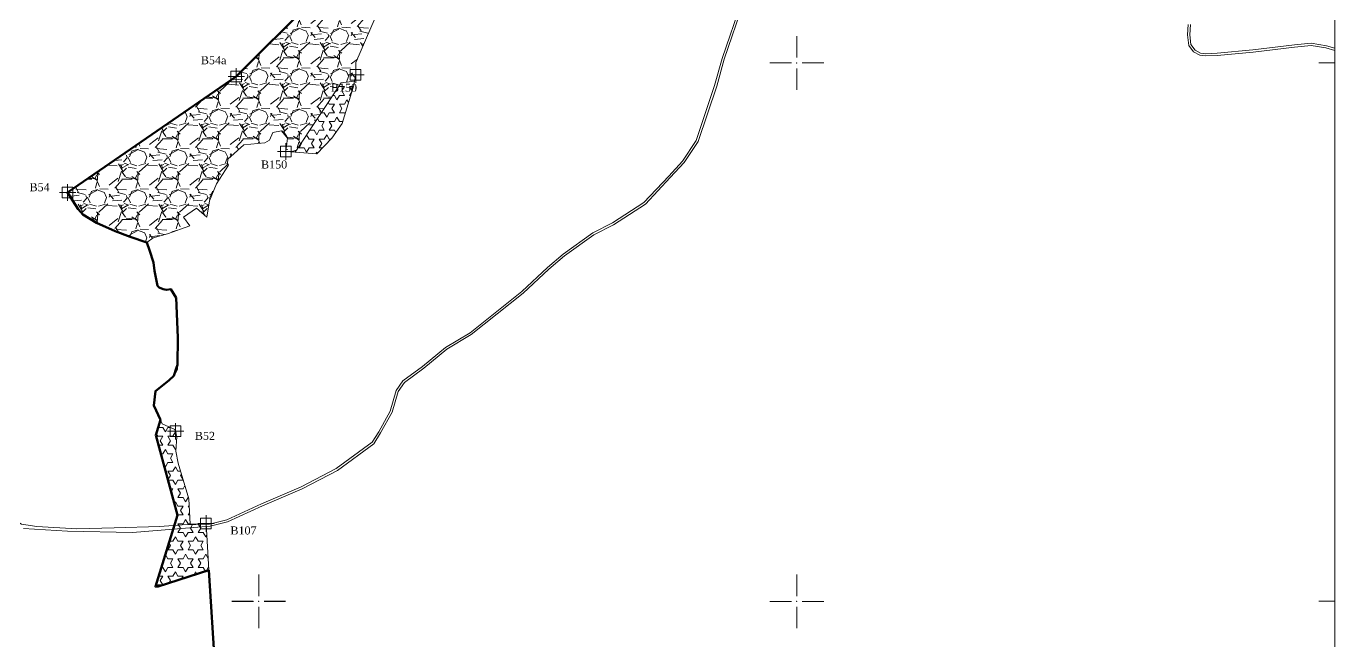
# Model space of a CAD drawing. Header units: inches. Extents: x 110400 to 131000, y 1079400 to 1096600.
# Drawn here: x 122136 to 127000, y 1085853 to 1088136 of the extents above; entities that cross this region are included whole.
import ezdxf

# ---------------------------------------------------------------- set-up
doc = ezdxf.new("R2010")
doc.units = ezdxf.units.IN
doc.header["$MEASUREMENT"] = 0
for name, color, linetype in [('020100', 7, 'Continuous'), ('040400', 20, 'Continuous'), ('110100', 7, 'Continuous'), ('hatch di HL n diluar hgu', 7, 'Continuous'), ('Hatch HL', 7, 'Continuous'), ('NEW NO PATHOK', 7, 'Continuous'), ('TEXT', 7, 'Continuous')]:
    doc.layers.add(name, color=color, linetype=linetype)
doc.styles.add('Times New Roman', font='times.ttf')

# ---------------------------------------------------------------- blocks, each defined once
blk = doc.blocks.new('dawwfaa')
at = {"layer": 'hatch di HL n diluar hgu', "lineweight": 13}
h = blk.add_hatch(dxfattribs=at)
h.set_pattern_fill('GRAVEL', color=5, scale=150, style=0)
h.set_pattern_definition([(228.0128, (108, 150), (-1199.99973482, -1350.00020124), [20.1804, -1997.8632]), (184.9697, (94.5, 135), (1800.000157728, 149.99869605), [34.6302, -3428.38875]), (132.5104, (60, 132), (1499.99860775, -1650.00130108), [24.4182, -2417.4048]), (267.2737, (1.5, 94.5), (149.99940266, 3000.000044246), [31.5357, -3122.0337]), (292.8337, (0, 63), (-750.001485816, 1799.999461767), [30.92325, -3061.40595]), (357.2737, (12, 34.5), (-3000.000044246, 149.99940266), [31.5357, -3122.0337]), (37.6942, (43.5, 33), (-1950.001101843, -1499.998560774), [41.70435, -4128.72735]), (72.2553, (76.5, 58.5), (1050.001614406, 3299.999434686), [39.3732, -3897.94815]), (121.4296, (88.5, 96), (-1200.001235126, 1949.999255474), [31.6425, -3132.61095]), (175.2364, (72, 123), (1650.00014195, -149.9987299), [36.1248, -1770.11445]), (222.3974, (36, 126), (-1800.00110266, -1649.998812302), [46.7172, -4625.00625]), (138.8141, (150, 93), (-1050.00044202, 899.999597), [15.94515, -1578.5766]), (171.4692, (138, 103.5), (1949.99974272, -300.001186506), [30.33555, -3003.22665]), (225, (108, 108), (-2e-14, -150.000046), [21.21315, -190.9188]), (203.1986, (97.5, 126), (749.9999596, 300.0001988), [11.4237, -1130.94225]), (291.8014, (87, 121.5), (-149.9999866, 450.00004095), [16.15545, -791.6193]), (30.9638, (93, 106.5), (449.99970334, 300.00037253), [26.23935, -848.40345]), (161.5651, (115.5, 120), (300.0000652, -149.9997605), [18.97365, -455.36805]), (16.3895, (0, 121.5), (1500.00032976, 449.99890647), [26.58, -2631.42675]), (70.3462, (25.5, 129), (-599.99928711, -1650.00032034), [22.29915, -2207.6112]), (293.1986, (115.5, 150), (-300.0001988, 749.9999596), [22.84725, -1119.5187]), (343.6105, (124.5, 129), (-1500.00032976, 449.99890647), [26.58, -2631.42675]), (339.444, (0, 28.5), (-750.00027668, 299.99939946), [25.632, -1255.9686]), (294.7751, (24, 19.5), (-749.99882839, 1650.00051328), [21.4767, -2126.19645]), (66.8014, (117, 0), (300.0001988, 749.9999596), [22.84725, -1119.5187]), (17.354, (126, 21), (-1950.000302865, -599.99917534), [25.14465, -2489.3136]), (69.444, (43.5, 0), (-299.99939946, -750.00027668), [12.816, -1268.7846]), (101.3099, (108, 0), (-149.9996448, 600.0001128), [7.6485, -757.20435]), (165.9638, (106.5, 7.5), (450.0000819, -149.9997086), [30.92325, -587.5425]), (186.009, (76.5, 15), (1499.999962636, 149.99989762), [28.6575, -2837.08845]), (303.6901, (93, 93), (-150.0002002, 299.9999337), [21.6333, -519.19935]), (353.1572, (105, 75), (2549.999904822, -300.00119969), [37.7691, -3739.13445]), (60.9454, (142.5, 70.5), (-600.00000408, -1050.00005769), [15.4434, -1528.9011]), (90, (150, 84), (-150, 150), [9, -141]), (120.2564, (73.5, 19.5), (599.99923302, -1050.00036838), [20.8386, -2063.028]), (48.0128, (63, 37.5), (1199.99973482, 1350.00020124), [40.3608, -1977.6828]), (0, (90, 67.5), (150, 150), [39, -111]), (325.3048, (129, 67.5), (-1499.99913885, 1050.00129144), [23.7171, -2347.9911]), (254.0546, (148.5, 54), (-149.9999834, -600.000019), [21.8403, -1070.1762]), (207.646, (142.5, 33), (-2849.999371077, -1500.001156975), [35.55975, -3520.4211]), (175.4261, (111, 16.5), (-1950.000083747, 149.999220174), [37.61985, -3724.3611])])
h.paths.add_polyline_path([(122945.4, 1087695.9), (123023, 1087703.6), (123040.7, 1087713.4), (123052.6, 1087741.9), (123084.5, 1087748), (123107.1, 1087720), (123101.1, 1087671.2), (123135.5, 1087668.6), (123306.2, 1087926.5), (123356.4, 1087932.7), (123360.8, 1087956.3), (123361.1, 1088001), (123432.4, 1088167.4), (123450.8, 1088236.9), (123400.6, 1088246.1), (123400.6, 1088269.6), (123393.1, 1088299.1), (123405.5, 1088339.9), (123408.5, 1088380.4), (123403.7, 1088418), (123197.4, 1088229.1), (122916.8, 1087949.6), (122289.9, 1087518.3), (122328.5, 1087457), (122346.6, 1087436.3), (122396.6, 1087406.5), (122466.9, 1087375.1), (122521.8, 1087354.4), (122584, 1087333), (122607.5, 1087350.6), (122661.6, 1087365.3), (122743.5, 1087394.7), (122720.2, 1087426.9), (122769.2, 1087460.1), (122807.4, 1087427.5), (122817.3, 1087488), (122843.5, 1087550.2), (122887.7, 1087620.5), (122883.9, 1087626.6), (122885.3, 1087643)])
at = {"layer": 'Hatch HL', "lineweight": 13}
h = blk.add_hatch(dxfattribs=at)
h.set_pattern_fill('STARS', color=5, scale=150, style=0)
h.paths.add_polyline_path([(123353.5, 1087917.5), (123356.4, 1087932.7), (123306.2, 1087926.5), (123135.5, 1087668.6), (123215.6, 1087662.6), (123272.2, 1087720.3), (123310.8, 1087774.8)])
h = blk.add_hatch(dxfattribs=at)
h.set_pattern_fill('STARS', color=5, scale=150, style=0)
h.paths.add_polyline_path([(122804.2, 1086289.4), (122745.9, 1086286.9), (122740.1, 1086381.1), (122700.1, 1086513.6), (122691.7, 1086557.8), (122695.9, 1086612.5), (122691.4, 1086631.5), (122688.7, 1086638), (122641.4, 1086658.7), (122634.6, 1086673.8), (122617.3, 1086617.6), (122698.6, 1086320.5), (122683.6, 1086271.9), (122616.2, 1086054.7), (122626.4, 1086054.7), (122815.1, 1086115.2)])
at = {"layer": '020100', "color": 5, "lineweight": 60}
for points in [[(122584, 1087333), (122521.8, 1087354.4), (122466.9, 1087375.1), (122396.6, 1087406.5), (122346.6, 1087436.3), (122328.5, 1087457), (122289.9, 1087518.3), (122916.8, 1087949.6), (123197.4, 1088229.1), (123403.7, 1088418)], [(122584, 1087333), (122594.2, 1087304.9), (122609.4, 1087258.6), (122613.1, 1087227.8), (122624.3, 1087172.3), (122630.4, 1087165.6), (122644.4, 1087159.5), (122657.2, 1087157.4), (122673.8, 1087159.5), (122693, 1087127.1), (122698.9, 1086979.9), (122697.9, 1086878.9)], [(122685, 1086837.3), (122693.4, 1086864.5), (122697.9, 1086878.9)], [(122634.6, 1086673.8), (122610.5, 1086727.8), (122616.3, 1086781), (122666.8, 1086821.4), (122685, 1086837.3)], [(122815.1, 1086115.2), (122626.4, 1086054.7), (122616.2, 1086054.7), (122683.6, 1086271.9), (122698.6, 1086320.5), (122617.3, 1086617.6), (122634.6, 1086673.8)], [(122838.2, 1085746.8), (122815.1, 1086115.2)]]:
    blk.add_lwpolyline(points, dxfattribs=at)
at = {"layer": '020100', "color": 5, "lineweight": 13}
for points in [[(123356.4, 1087932.7), (123360.8, 1087956.3), (123361.1, 1088001), (123432.4, 1088167.4), (123450.8, 1088236.9), (123400.6, 1088246.1), (123400.6, 1088269.6), (123393.1, 1088299.1), (123405.5, 1088339.9), (123408.5, 1088380.4), (123403.7, 1088418)], [(123135.5, 1087668.6), (123215.6, 1087662.6), (123272.2, 1087720.3), (123310.8, 1087774.8), (123353.5, 1087917.5), (123356.4, 1087932.7)], [(123135.5, 1087668.6), (123306.2, 1087926.5), (123356.4, 1087932.7)], [(122584, 1087333), (122607.5, 1087350.6), (122661.6, 1087365.3), (122743.5, 1087394.7), (122720.2, 1087426.9), (122769.2, 1087460.1), (122807.4, 1087427.5), (122817.3, 1087488), (122843.5, 1087550.2), (122887.7, 1087620.5), (122883.9, 1087626.6), (122885.3, 1087643), (122945.4, 1087695.9), (123023, 1087703.6), (123040.7, 1087713.4), (123052.6, 1087741.9), (123084.5, 1087748), (123107.1, 1087720), (123101.1, 1087671.2), (123135.5, 1087668.6)], [(122697.9, 1086878.9), (122697.7, 1086862.5), (122686.9, 1086838.9), (122685, 1086837.3)], [(122634.6, 1086673.8), (122641.4, 1086658.7), (122688.7, 1086638), (122691.4, 1086631.5), (122695.9, 1086612.5), (122691.7, 1086557.8), (122700.1, 1086513.6), (122740.1, 1086381.1), (122745.9, 1086286.9), (122804.2, 1086289.4), (122815.1, 1086115.2)]]:
    blk.add_lwpolyline(points, dxfattribs=at)
at = {"layer": '040400', "color": 5, "lineweight": 13}
for points in [[(127000, 1088054.8), (126968.9, 1088063.7), (126912.5, 1088073), (126849.6, 1088066.9), (126695.3, 1088048.1), (126562.4, 1088036.1), (126520.5, 1088033.9), (126500.9, 1088036.6), (126480.4, 1088047.8), (126465.1, 1088068.1), (126460.9, 1088104.2), (126463.2, 1088143)], [(124795.7, 1088229.5), (124722.6, 1088016.8), (124694.7, 1087916.1), (124626.5, 1087711.4), (124574.8, 1087634.7), (124524.1, 1087579.6), (124431.9, 1087481.2), (124315, 1087406), (124241.8, 1087368.3), (124131.9, 1087289.6), (124073.6, 1087240.4), (123977.7, 1087150.4), (123785.7, 1086997.7), (123694.6, 1086942.8), (123608.4, 1086872.7), (123535.9, 1086818.6), (123511.1, 1086782.6), (123488.4, 1086706.4), (123446.1, 1086629.9), (123421.4, 1086590.8), (123288.1, 1086492.9), (123158, 1086425), (123010.7, 1086361.9), (122881.1, 1086302.8), (122817.8, 1086286.5)], [(127000, 1088046.3), (126967.1, 1088055.8), (126912.2, 1088064.8), (126850.5, 1088058.8), (126696.2, 1088040), (126563, 1088028), (126520.1, 1088025.7), (126498.3, 1088028.7), (126475, 1088041.5), (126457.3, 1088064.9), (126452.8, 1088104), (126455, 1088142.3)], [(124803.4, 1088226.9), (124730.3, 1088014.4), (124702.5, 1087913.7), (124633.9, 1087707.8), (124581.2, 1087629.7), (124530, 1087574), (124437.2, 1087474.9), (124319, 1087399), (124246, 1087361.4), (124136.9, 1087283.2), (124079, 1087234.4), (123983, 1087144.3), (123790.4, 1086991), (123699.3, 1086936.1), (123613.4, 1086866.3), (123541.9, 1086812.9), (123518.6, 1086779.1), (123496, 1086703.2), (123453.1, 1086625.8), (123427.5, 1086585.2), (123292.5, 1086486), (123161.5, 1086417.6), (123014, 1086354.5), (122883.8, 1086295.1), (122819.9, 1086278.6)], [(121894.8, 1086916), (121838.6, 1086883), (121836.1, 1086879.1), (121839.3, 1086867.2), (121851.2, 1086822.7), (121944.9, 1086493.8), (121997.8, 1086399.8), (122072.9, 1086314.5), (122118.5, 1086286.6), (122175.9, 1086277.8), (122324.5, 1086269), (122462.9, 1086273.4), (122632.1, 1086277.8), (122716, 1086283.7), (122817.8, 1086286.5)], [(122819.9, 1086278.6), (122531, 1086255), (122289.6, 1086260.2), (122125.9, 1086270.5)]]:
    blk.add_lwpolyline(points, dxfattribs=at)
at = {"layer": '110100', "color": 5, "lineweight": 13}
for p, q in [((125000.2, 1088019.7), (125000.2, 1088099.7)), ((124900.2, 1087999.7), (124980.2, 1087999.7)), ((125020.2, 1087999.7), (125100.2, 1087999.7)), ((126940, 1088000), (127000, 1088000)), ((125000.2, 1087899.7), (125000.2, 1087979.7)), ((123000, 1086020), (123000, 1086100)), ((123000.2, 1086019.7), (123000.2, 1086099.7)), ((125000.2, 1086019.7), (125000.2, 1086099.7)), ((122900, 1086000), (122980, 1086000)), ((122900.2, 1085999.7), (122980.2, 1085999.7)), ((123020, 1086000), (123100, 1086000)), ((123020.2, 1085999.7), (123100.2, 1085999.7)), ((124900.2, 1085999.7), (124980.2, 1085999.7)), ((125020.2, 1085999.7), (125100.2, 1085999.7)), ((126940, 1086000), (127000, 1086000)), ((123000, 1085900), (123000, 1085980)), ((123000.2, 1085899.7), (123000.2, 1085979.7)), ((125000.2, 1085899.7), (125000.2, 1085979.7))]:
    blk.add_line(p, q, dxfattribs=at)
blk.add_lwpolyline([(127000, 1080000), (111000, 1080000), (111000, 1096000), (127000, 1096000)], close=True, dxfattribs=at)
for p in [(125000, 1088000), (122999.8, 1086000.3), (123000, 1086000), (125000, 1086000)]:
    blk.add_point(p, dxfattribs=at)
at = {"layer": 'NEW NO PATHOK', "color": 5, "lineweight": 13}
for points in [[(123330, 1087956.3), (123391.5, 1087956.3), (123360.8, 1087956.3), (123360.8, 1087987), (123360.8, 1087925.5), (123360.8, 1087936.4), (123380, 1087936.4), (123380, 1087976.1), (123340.4, 1087976.1), (123340.4, 1087936.4), (123360.8, 1087936.4)], [(122886.1, 1087949.6), (122947.5, 1087949.6), (122916.8, 1087949.6), (122916.8, 1087980.3), (122916.8, 1087918.9), (122916.8, 1087929.8), (122936.1, 1087929.8), (122936.1, 1087969.4), (122896.4, 1087969.4), (122896.4, 1087929.8), (122916.8, 1087929.8)], [(123070.4, 1087671.2), (123131.8, 1087671.2), (123101.1, 1087671.2), (123101.1, 1087701.9), (123101.1, 1087640.5), (123101.1, 1087651.4), (123120.4, 1087651.4), (123120.4, 1087691), (123080.7, 1087691), (123080.7, 1087651.4), (123101.1, 1087651.4)], [(122259.2, 1087518.3), (122320.6, 1087518.3), (122289.9, 1087518.3), (122289.9, 1087549.1), (122289.9, 1087487.6), (122289.9, 1087498.5), (122309.2, 1087498.5), (122309.2, 1087538.2), (122269.5, 1087538.2), (122269.5, 1087498.5), (122289.9, 1087498.5)], [(122660.7, 1086631.5), (122722.2, 1086631.5), (122691.4, 1086631.5), (122691.4, 1086662.2), (122691.4, 1086600.8), (122691.4, 1086611.7), (122710.7, 1086611.7), (122710.7, 1086651.3), (122671.1, 1086651.3), (122671.1, 1086611.7), (122691.4, 1086611.7)], [(122773.5, 1086289.4), (122834.9, 1086289.4), (122804.2, 1086289.4), (122804.2, 1086320.1), (122804.2, 1086258.6), (122804.2, 1086269.6), (122823.5, 1086269.6), (122823.5, 1086309.2), (122783.8, 1086309.2), (122783.8, 1086269.6), (122804.2, 1086269.6)]]:
    blk.add_lwpolyline(points, dxfattribs=at)
at = {"layer": 'NEW NO PATHOK', "color": 5, "lineweight": 13, "style": 'Times New Roman'}
for s, p in [('B54a', (122785.1, 1087995.2)), ('B150', (123268.3, 1087892.9)), ('B150', (123008.7, 1087607.8)), ('B54', (122148.2, 1087523.4)), ('B52', (122762.8, 1086599.8)), ('B107', (122894.9, 1086248.3))]:
    blk.add_text(s, height=29.74, dxfattribs=at).set_placement(p)

msp = doc.modelspace()

# ---------------------------------------------------------------- block references
at = {"layer": 'TEXT'}
msp.add_blockref('dawwfaa', (0, 0), dxfattribs=at)

doc.saveas('drawing.dxf')
